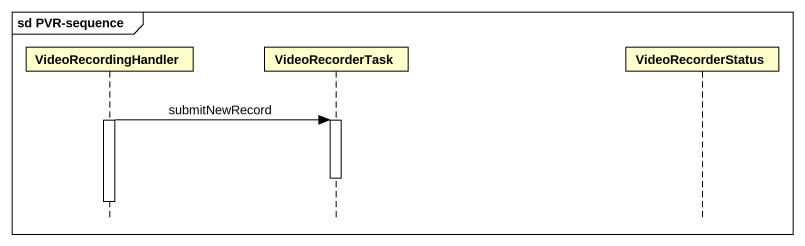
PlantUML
@startuml
mainframe sd PVR-sequence
hide footbox
participant VideoRecordingHandler
participant VideoRecorderTask
participant VideoRecorderStatus

activate VideoRecordingHandler
VideoRecordingHandler -> VideoRecorderTask : submitNewRecord
activate VideoRecorderTask
deactivate VideoRecorderTask
deactivate VideoRecordingHandler
@enduml
